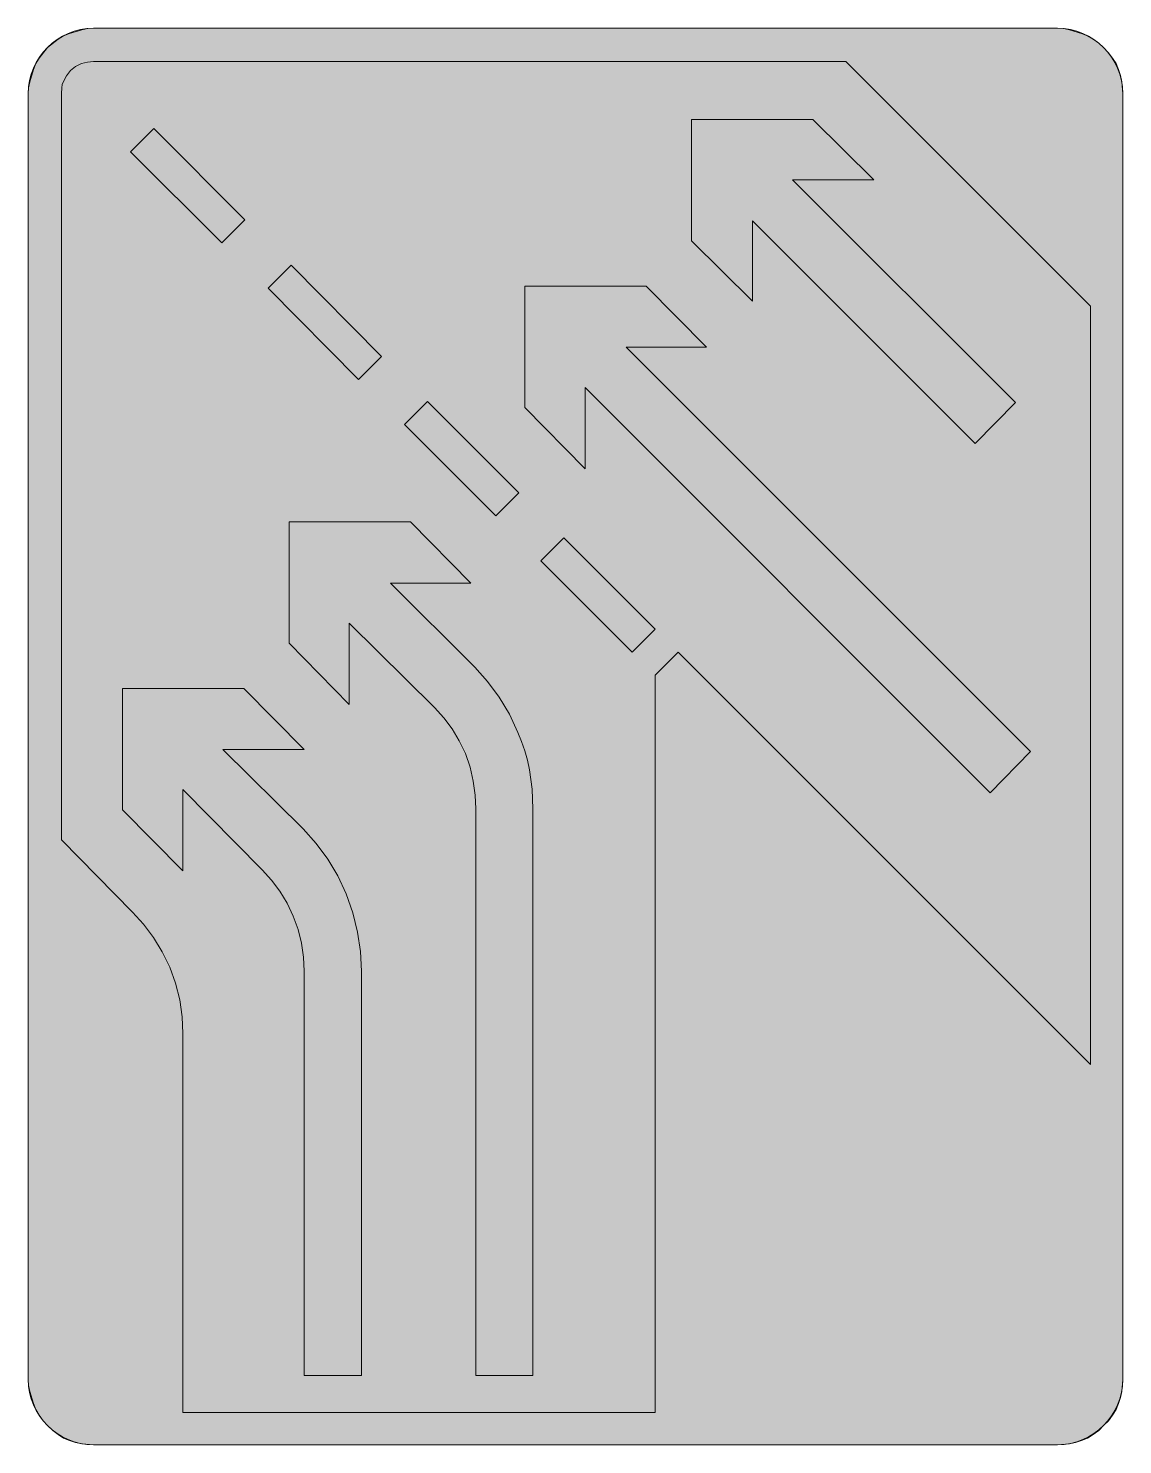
# Model space of a CAD drawing. Header units: metres. Extents: x 186 to 383, y 9 to 263.
import ezdxf

# ---------------------------------------------------------------- set-up
doc = ezdxf.new("R2010")
doc.units = ezdxf.units.M
for name, color, linetype, true_color in [('FILL_LIME_00FF00', 7, 'Continuous', 0x00ff00), ('FILL_WHITE_FFFFFF', 7, 'Continuous', 0xffffff), ('STROKE_LIME_00FF00', 7, 'Continuous', 0x00ff00)]:
    doc.layers.add(name, color=color, linetype=linetype, true_color=true_color)

msp = doc.modelspace()

# ---------------------------------------------------------------- hatches: boundary and pattern name
at = {"layer": 'FILL_LIME_00FF00', "true_color": 0x00ff00}
h = msp.add_hatch(color=7, dxfattribs=at)
h.dxf.hatch_style = 1
h.paths.add_polyline_path([(214.2, 14.58), (214.2, 82.62), (214.06, 85.62), (213.64, 88.63), (212.91, 91.61), (211.86, 94.5), (210.52, 97.26), (208.94, 99.85), (207.15, 102.25), (205.2, 104.4), (192.42, 117.36), (192.42, 251.28), (192.47, 252.29), (192.57, 252.87), (192.78, 253.44), (193.34, 254.43), (194.04, 255.42), (194.96, 256.12), (196.02, 256.68), (197.1, 256.93), (198.18, 257.04), (333.18, 257.04), (377.1, 213.12), (377.1, 77.04), (303.12, 151.02), (298.98, 146.88), (298.98, 14.58), (214.2, 14.58)])
at = {"layer": 'FILL_WHITE_FFFFFF', "true_color": 0xffffff}
h = msp.add_hatch(color=7, dxfattribs=at)
h.dxf.hatch_style = 1
h.paths.add_polyline_path([(382.7, 18.36), (382.48, 17.28), (382.14, 16.2), (381.67, 15.13), (381.06, 14.09), (380.32, 13.11), (379.44, 12.24), (378.57, 11.36), (377.59, 10.62), (376.55, 10.01), (375.48, 9.54), (374.4, 9.2), (373.32, 8.98), (371.16, 8.82), (198.18, 8.82), (196.09, 8.98), (194.97, 9.2), (193.86, 9.54), (192.81, 10.01), (191.81, 10.62), (190.85, 11.36), (189.9, 12.24), (189.13, 13.11), (188.44, 14.09), (187.85, 15.13), (187.38, 16.2), (186.73, 18.36), (186.54, 19.44), (186.48, 20.52), (186.48, 251.28), (186.54, 252.28), (186.73, 253.37), (187.38, 255.6), (187.85, 256.65), (188.44, 257.65), (189.9, 259.56), (191.81, 261.02), (192.81, 261.61), (193.86, 262.08), (196.09, 262.73), (197.18, 262.92), (198.18, 262.98), (371.16, 262.98), (372.24, 262.92), (373.32, 262.73), (375.48, 262.08), (376.55, 261.61), (377.59, 261.02), (378.57, 260.33), (379.44, 259.56), (380.32, 258.61), (381.06, 257.65), (381.67, 256.65), (382.14, 255.6), (382.48, 254.49), (382.7, 253.37), (382.86, 251.28), (382.86, 20.52), (382.7, 18.36)])
h = msp.add_hatch(color=7, dxfattribs=at)
h.dxf.hatch_style = 1
h.paths.add_polyline_path([(305.46, 246.6), (327.24, 246.6), (338.22, 235.8), (323.64, 235.8), (363.6, 195.84), (356.4, 188.46), (316.44, 228.42), (316.44, 214.02), (305.46, 224.82), (305.46, 246.6)])
h = msp.add_hatch(color=7, dxfattribs=at)
h.dxf.hatch_style = 1
h.paths.add_polyline_path([(204.84, 240.84), (208.98, 244.98), (225.36, 228.6), (221.22, 224.46), (204.84, 240.84)])
h = msp.add_hatch(color=7, dxfattribs=at)
h.dxf.hatch_style = 1
h.paths.add_polyline_path([(229.5, 216.36), (233.64, 220.5), (249.84, 204.12), (245.7, 199.98), (229.5, 216.36)])
h = msp.add_hatch(color=7, dxfattribs=at)
h.dxf.hatch_style = 1
h.paths.add_polyline_path([(275.58, 216.72), (297.36, 216.72), (308.16, 205.74), (293.76, 205.74), (366.3, 133.2), (359.1, 125.82), (286.38, 198.54), (286.38, 183.96), (275.58, 194.94), (275.58, 216.72)])
h = msp.add_hatch(color=7, dxfattribs=at)
h.dxf.hatch_style = 1
h.paths.add_polyline_path([(253.98, 191.88), (258.12, 196.02), (274.5, 179.64), (270.36, 175.5), (253.98, 191.88)])
h = msp.add_hatch(color=7, dxfattribs=at)
h.dxf.hatch_style = 1
h.paths.add_polyline_path([(255.06, 174.42), (265.86, 163.44), (251.46, 163.44), (266.58, 148.32), (268.9, 145.76), (270.99, 142.94), (272.81, 139.89), (274.32, 136.62), (275, 134.98), (275.58, 133.32), (276.04, 131.63), (276.41, 129.92), (276.88, 126.44), (277.02, 122.94), (277.02, 21.24), (266.76, 21.24), (266.76, 122.94), (266.66, 125.4), (266.33, 127.89), (265.77, 130.38), (264.96, 132.84), (263.81, 135.1), (262.51, 137.25), (261.04, 139.27), (259.38, 141.12), (244.08, 156.24), (244.08, 141.66), (233.28, 152.64), (233.28, 174.42), (255.06, 174.42)])
h = msp.add_hatch(color=7, dxfattribs=at)
h.dxf.hatch_style = 1
h.paths.add_polyline_path([(278.46, 167.4), (282.6, 171.54), (298.98, 155.16), (294.84, 151.02), (278.46, 167.4)])
h = msp.add_hatch(color=7, dxfattribs=at)
h.dxf.hatch_style = 1
h.paths.add_polyline_path([(225.18, 144.54), (235.98, 133.56), (221.4, 133.56), (235.8, 119.34), (238.12, 116.7), (240.21, 113.89), (242.03, 110.89), (243.54, 107.64), (244.72, 104.23), (245.57, 100.78), (246.07, 97.29), (246.24, 93.78), (246.24, 21.24), (235.98, 21.24), (235.98, 93.78), (235.87, 96.31), (235.53, 98.8), (234.92, 101.25), (234, 103.68), (232.93, 106.01), (231.62, 108.16), (230.1, 110.13), (228.42, 111.96), (214.2, 126.36), (214.2, 111.78), (203.4, 122.76), (203.4, 144.54), (225.18, 144.54)])

# ---------------------------------------------------------------- linework, layer by layer
at = {"layer": 'FILL_LIME_00FF00', "lineweight": 0, "true_color": 0x00ff00}
msp.add_lwpolyline([(214.2, 14.58), (214.2, 82.62), (214.06, 85.62), (213.64, 88.63), (212.91, 91.61), (211.86, 94.5), (210.52, 97.26), (208.94, 99.85), (207.15, 102.25), (205.2, 104.4), (192.42, 117.36), (192.42, 251.28), (192.47, 252.29), (192.57, 252.87), (192.78, 253.44), (193.34, 254.43), (194.04, 255.42), (194.96, 256.12), (196.02, 256.68), (197.1, 256.93), (198.18, 257.04), (333.18, 257.04), (377.1, 213.12), (377.1, 77.04), (303.12, 151.02), (298.98, 146.88), (298.98, 14.58)], close=True, dxfattribs=at)
at = {"layer": 'FILL_WHITE_FFFFFF', "lineweight": 0, "true_color": 0xffffff}
for points in [[(382.7, 18.36), (382.48, 17.28), (382.14, 16.2), (381.67, 15.13), (381.06, 14.09), (380.32, 13.11), (379.44, 12.24), (378.57, 11.36), (377.59, 10.62), (376.55, 10.01), (375.48, 9.54), (374.4, 9.2), (373.32, 8.98), (371.16, 8.82), (198.18, 8.82), (196.09, 8.98), (194.97, 9.2), (193.86, 9.54), (192.81, 10.01), (191.81, 10.62), (190.85, 11.36), (189.9, 12.24), (189.13, 13.11), (188.44, 14.09), (187.85, 15.13), (187.38, 16.2), (186.73, 18.36), (186.54, 19.44), (186.48, 20.52), (186.48, 251.28), (186.54, 252.28), (186.73, 253.37), (187.38, 255.6), (187.85, 256.65), (188.44, 257.65), (189.9, 259.56), (191.81, 261.02), (192.81, 261.61), (193.86, 262.08), (196.09, 262.73), (197.18, 262.92), (198.18, 262.98), (371.16, 262.98), (372.24, 262.92), (373.32, 262.73), (375.48, 262.08), (376.55, 261.61), (377.59, 261.02), (378.57, 260.33), (379.44, 259.56), (380.32, 258.61), (381.06, 257.65), (381.67, 256.65), (382.14, 255.6), (382.48, 254.49), (382.7, 253.37), (382.86, 251.28), (382.86, 20.52)], [(305.46, 246.6), (327.24, 246.6), (338.22, 235.8), (323.64, 235.8), (363.6, 195.84), (356.4, 188.46), (316.44, 228.42), (316.44, 214.02), (305.46, 224.82)], [(204.84, 240.84), (208.98, 244.98), (225.36, 228.6), (221.22, 224.46)], [(229.5, 216.36), (233.64, 220.5), (249.84, 204.12), (245.7, 199.98)], [(275.58, 216.72), (297.36, 216.72), (308.16, 205.74), (293.76, 205.74), (366.3, 133.2), (359.1, 125.82), (286.38, 198.54), (286.38, 183.96), (275.58, 194.94)], [(253.98, 191.88), (258.12, 196.02), (274.5, 179.64), (270.36, 175.5)], [(255.06, 174.42), (265.86, 163.44), (251.46, 163.44), (266.58, 148.32), (268.9, 145.76), (270.99, 142.94), (272.81, 139.89), (274.32, 136.62), (275, 134.98), (275.58, 133.32), (276.04, 131.63), (276.41, 129.92), (276.88, 126.44), (277.02, 122.94), (277.02, 21.24), (266.76, 21.24), (266.76, 122.94), (266.66, 125.4), (266.33, 127.89), (265.77, 130.38), (264.96, 132.84), (263.81, 135.1), (262.51, 137.25), (261.04, 139.27), (259.38, 141.12), (244.08, 156.24), (244.08, 141.66), (233.28, 152.64), (233.28, 174.42)], [(278.46, 167.4), (282.6, 171.54), (298.98, 155.16), (294.84, 151.02)], [(225.18, 144.54), (235.98, 133.56), (221.4, 133.56), (235.8, 119.34), (238.12, 116.7), (240.21, 113.89), (242.03, 110.89), (243.54, 107.64), (244.72, 104.23), (245.57, 100.78), (246.07, 97.29), (246.24, 93.78), (246.24, 21.24), (235.98, 21.24), (235.98, 93.78), (235.87, 96.31), (235.53, 98.8), (234.92, 101.25), (234, 103.68), (232.93, 106.01), (231.62, 108.16), (230.1, 110.13), (228.42, 111.96), (214.2, 126.36), (214.2, 111.78), (203.4, 122.76), (203.4, 144.54)]]:
    msp.add_lwpolyline(points, close=True, dxfattribs=at)
at = {"layer": 'STROKE_LIME_00FF00', "lineweight": 0, "true_color": 0x00ff00}
for points in [[(198.18, 262.98), (196.98, 262.92), (195.82, 262.74), (194.69, 262.46), (193.62, 262.06), (192.59, 261.57), (191.63, 260.99), (190.73, 260.31), (189.9, 259.56), (189.15, 258.73), (188.47, 257.83), (187.89, 256.87), (187.4, 255.84), (187, 254.77), (186.72, 253.64), (186.54, 252.48), (186.48, 251.28)], [(371.16, 262.98), (198.18, 262.98)], [(382.86, 251.28), (382.8, 252.48), (382.62, 253.64), (382.34, 254.77), (381.94, 255.84), (381.45, 256.87), (380.87, 257.83), (380.19, 258.73), (379.44, 259.56), (378.61, 260.31), (377.71, 260.99), (376.75, 261.57), (375.72, 262.06), (374.65, 262.46), (373.52, 262.74), (372.36, 262.92), (371.16, 262.98)], [(186.48, 251.28), (186.48, 20.52)], [(382.86, 20.52), (382.86, 251.28)], [(186.48, 20.52), (186.54, 19.32), (186.72, 18.16), (187, 17.03), (187.4, 15.96), (187.89, 14.93), (188.47, 13.97), (189.15, 13.07), (189.9, 12.24), (190.73, 11.49), (191.63, 10.81), (192.59, 10.23), (193.62, 9.74), (194.69, 9.34), (195.82, 9.06), (196.98, 8.88), (198.18, 8.82)], [(371.16, 8.82), (372.36, 8.88), (373.52, 9.06), (374.65, 9.34), (375.72, 9.74), (376.75, 10.23), (377.71, 10.81), (378.61, 11.49), (379.44, 12.24), (380.19, 13.07), (380.87, 13.97), (381.45, 14.93), (381.94, 15.96), (382.34, 17.03), (382.62, 18.16), (382.8, 19.32), (382.86, 20.52)], [(198.18, 8.82), (371.16, 8.82)]]:
    msp.add_lwpolyline(points, dxfattribs=at)

doc.saveas('drawing.dxf')
